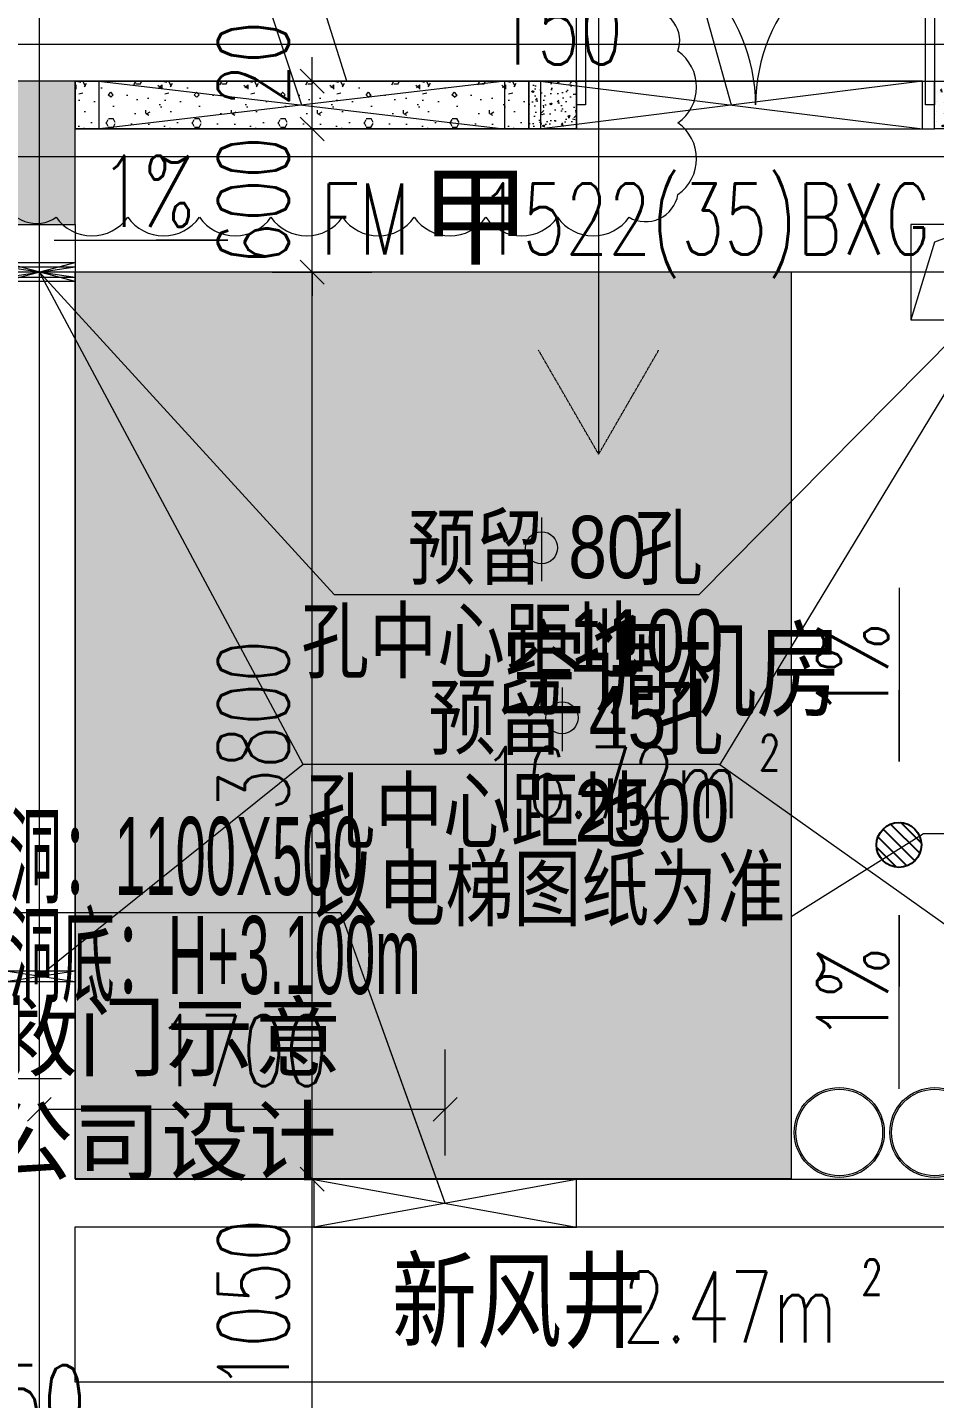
# Model space of a CAD drawing. Header units: millimetres. Extents: x 8533 to 398112, y -117646 to 105276.
# Drawn here: x 172696 to 176496, y 59436 to 65180 of the extents above; entities that cross this region are included whole.
import ezdxf

# ---------------------------------------------------------------- set-up
doc = ezdxf.new("R2010")
doc.units = ezdxf.units.MM
doc.linetypes.add('IMPORT-A-D0TE-BF$0$DOTE', pattern=[0])
doc.linetypes.add('IMPORT-A-PMDT-10F$0$DASH _2_', pattern=[3.5, 2.5, -1])
for name, color, linetype, lineweight in [('A-D0TE-BF$0$A-Axis-GRID', 1, 'IMPORT-A-D0TE-BF$0$DOTE', 13), ('A-KD-Elevator-Standard$0$A-Dims-IDEN', 13, 'Continuous', 13), ('A-KD-Elevator-Standard$0$A-floor-LIMIT', 3, 'Continuous', 13), ('A-KD-Elevator-Standard$0$PUB_TEXT', 7, 'Continuous', 13), ('A-PMDT-10F$0$0-现浇内墙构造柱-CABR', 31, 'Continuous', 13), ('A-PMDT-10F$0$0-现浇构造外墙-CABR', 31, 'Continuous', 13), ('A-PMDT-10F$0$0-预制内隔墙-CABR', 6, 'Continuous', 13), ('A-PMDT-10F$0$A-Dims-IDEN', 13, 'Continuous', 13), ('A-PMDT-10F$0$后幕墙', 3, 'Continuous', 13), ('A-wall-10F$0$20250401', 6, 'Continuous', 13), ('A-wall-10F$0$A-Dims', 140, 'Continuous', 13), ('A-wall-10F$0$A-Dims-IDEN', 13, 'Continuous', 13), ('A-wall-10F$0$A-wall-ARCH', 7, 'Continuous', 13), ('A-wall-10F$0$A-wall-COL', 30, 'Continuous', 13), ('A-wall-10F$0$DIM_SYMB', 3, 'Continuous', 13), ('A-wall-10F$0$DOOR_FIRE', 4, 'Continuous', 13), ('A-wall-10F$0$DOOR_FIRE_TEXT', 7, 'Continuous', 13), ('A-wall-10F$0$PUB_TEXT', 7, 'Continuous', 13), ('A-wall-10F$0$SPACE', 7, 'Continuous', 13), ('E-LD-10_18F$0$E-留洞提资', 1, 'Continuous', 13), ('H-TJ-10F$0$H-COM', 250, 'Continuous', 18), ('H-TJ-10F$0$H-SBJCBZ', 7, 'Continuous', 13), ('H-TJ-10F$0$H-TZ-JZLD', 211, 'Continuous', 13), ('H-TJ-10F$0$H-TZ-JZLDBZ', 4, 'Continuous', 13), ('H-TJ-10F$0$H-TZ-KTTG', 2, 'Continuous', 13), ('H-TJ-10F$0$H-基础', 8, 'Continuous', 13), ('P-XHS-10F$0$PTA-PS排水地漏', 10, 'Continuous', 25), ('wall-10_12F$0$S-hatch', 253, 'Continuous', 13), ('wall-10_12F$0$S-wall', 31, 'Continuous', 13), ('塔楼-ARC-10F-20250714_dwg', 8, 'Continuous', 13)]:
    doc.layers.add(name, color=color, linetype=linetype, lineweight=lineweight)
doc.styles.add('Arial_2', font='arial.ttf', dxfattribs={"width": 0.5, "height": 326.200771})
doc.styles.add('Arial_5', font='arial.ttf', dxfattribs={"width": 0.8, "height": 326.200771})
doc.styles.add('Arial_8', font='arial.ttf', dxfattribs={"width": 0.8, "height": 260.960617})
doc.styles.add('Simplex', font='simplex_.ttf', dxfattribs={"width": 0.705882, "height": 297.5})
doc.styles.add('Simplex_3', font='simplex_.ttf', dxfattribs={"height": 337.588652})
doc.styles.add('Simplex_5', font='simplex_.ttf', dxfattribs={"width": 0.705882, "height": 148.75})
doc.styles.add('Simplex_6', font='simplex_.ttf', dxfattribs={"height": 270.070922})

# ---------------------------------------------------------------- blocks, each defined once
blk = doc.blocks.new('塔楼-ARC-10F-20250714_dwg_A-D0TE-BF-2024562-10F_ARC_46_000_')
at = {"layer": 'A-D0TE-BF$0$A-Axis-GRID', "linetype": 'Continuous'}
for p, q in [((16450, 800), (16450, 12239.4)), ((16450, 200), (16450, 800)), ((16450, -5600), (16450, 200)), ((16599.5, 0), (13600, 0)), ((19599.5, 0), (16599.5, 0)), ((23400, 0), (19599.5, 0))]:
    blk.add_line(p, q, dxfattribs=at)
blk = doc.blocks.new('塔楼-ARC-10F-20250714_dwg__U161-2024579-10F_ARC_46_000_')
at = {"layer": 'H-TJ-10F$0$H-TZ-JZLD'}
blk.add_line((0, 550), (200, -550), dxfattribs=at)
at = {"layer": 'H-TJ-10F$0$H-TZ-JZLD', "flags": 128}
blk.add_lwpolyline([(0, -550), (200, -550), (200, 550), (0, 550), (0, -550), (200, 550)], dxfattribs=at)
blk = doc.blocks.new('塔楼-ARC-10F-20250714_dwg__U171-2024580-10F_ARC_46_000_')
at = {"layer": 'H-TJ-10F$0$H-TZ-JZLD'}
for p, q in [((0, 850), (199.6, -846.5)), ((0, -850), (199.6, 846.5)), ((199.6, 846.5), (200, 850)), ((200, -850), (200, 850)), ((0, -850), (199.6, -850)), ((199.6, -846.5), (200, -850))]:
    blk.add_line(p, q, dxfattribs=at)
at = {"layer": 'H-TJ-10F$0$H-TZ-JZLD', "flags": 128}
blk.add_lwpolyline([(199.6, 850), (0, 850), (0, -850)], dxfattribs=at)
blk = doc.blocks.new('塔楼-ARC-10F-20250714_dwg__U172-2024581-10F_ARC_46_000_')
at = {"layer": 'H-TJ-10F$0$H-TZ-JZLD'}
for p, q in [((0, 800), (181.2, -649.4)), ((18.8, -649.4), (200, 800)), ((0, -800), (18.8, -649.4)), ((0, -649.4), (0, -800)), ((181.2, -649.4), (199.6, -796.7)), ((0, -800), (199.6, -800)), ((199.6, -796.7), (200, -800))]:
    blk.add_line(p, q, dxfattribs=at)
at = {"layer": 'H-TJ-10F$0$H-TZ-JZLD', "flags": 128}
blk.add_lwpolyline([(200, -800), (200, 800), (0, 800), (0, -649.4)], dxfattribs=at)
blk = doc.blocks.new('塔楼-ARC-10F-20250714_dwg__U153-2024597-10F_ARC_46_000_')
at = {"layer": 'H-TJ-10F$0$H-TZ-KTTG'}
for radius in [188.5, 181.5, 181.5]:
    blk.add_circle((0, 0), radius, dxfattribs=at)
blk = doc.blocks.new('塔楼-ARC-10F-20250714_dwg_H-TJ-10F-2024599-10F_ARC_46_000_')
at = {"layer": 'H-TJ-10F$0$H-基础'}
h = blk.add_hatch(dxfattribs=at)
h.set_pattern_fill('FP_45', color=256, style=0, pattern_type=2)
h.set_pattern_definition([(335.404, (0, 0), (33.026, -179.8738), [19.05, -209.55]), (280.404, (0, 0), (174.8319, 84.7265), [15.24, -167.641]), (25.856, (2.75, -14.99), (207.859, -95.1451), [16.19, -178.09]), (331.589, (48.98, 13.5), (31.4767, -272.508), [28.575, -314.325]), (22.04, (51.6, -9.21), (301.5994, -163.1514), [24.285, -267.136]), (276.588, (48.98, 13.5), (301.597, -163.1544), [22.86, -251.46]), (306.404, (43.48, -14.37), (-58.3194, -173.3325), [19.05, -209.55]), (251.404, (43.48, -14.37), (193.9873, -10.6576), [15.24, -167.64]), (356.856, (38.62, -28.81), (135.6703, -183.9879), [16.19, -178.09]), (322.904, (0, 0), (82.33792, 19.48243), [0, -165.608, 0, -170.18, -168.275]), (322.904, (0, 0), (82.33792, 19.48243), [-335.788, 0, -168.275]), (292.904, (0, 0), (114.33075, -37.80872), [0, -97.028, 0, -161.798, -64.135]), (292.904, (0, 0), (114.33075, -37.80872), [-258.826, 0, -64.135]), (252.904, (-15.046, 54.61), (30.4929, -132.24139), [0, -63.5, 0, -198.12, -262.89]), (252.904, (-15.046, 54.61), (30.4929, -132.24139), [-261.62, 0, -262.89]), (242.904, (-21.79, 79.1), (63.85985, -136.0537), [0, -82.55, 0, -131.572, -186.69]), (242.904, (-21.79, 79.1), (63.85985, -136.0537), [-214.122, 0, -186.69])])
h.paths.add_polyline_path([(16599.5, -3798.6), (19599.5, -3798.6), (19599.5, 1.4), (16599.5, 1.4)], flags=0)
at = {"layer": 'H-TJ-10F$0$H-COM', "color": 55}
blk.add_line((19599.5, 1.4), (19599.5, -533.7), dxfattribs=at)
at = {"layer": 'H-TJ-10F$0$H-COM', "color": 55, "flags": 128}
blk.add_lwpolyline([(19599.5, -533.7), (19599.5, -3798.6), (16599.5, -3798.6), (16599.5, 1.4), (19599.5, 1.4)], dxfattribs=at)
at = {"layer": 'H-TJ-10F$0$H-SBJCBZ', "flags": 128}
blk.add_lwpolyline([(22739.8, -2353.2), (20153.6, -2353.2), (19599.5, -2700.1)], dxfattribs=at)
at = {"layer": 'H-TJ-10F$0$H-TZ-JZLDBZ'}
for p, q in [((17549.6, 699.6), (17516.2, 800)), ((16599.5, -2684.4), (16339.9, -2684.4)), ((17713.4, -2684.4), (16599.5, -2684.4)), ((18113.3, -3798.6), (17713.4, -2684.4)), ((18149.9, -3900.4), (18113.3, -3798.6))]:
    blk.add_line(p, q, dxfattribs=at)
at = {"layer": 'H-TJ-10F$0$H-TZ-JZLDBZ', "flags": 128}
for points in [[(17516.2, 800), (16959.5, 2477.9), (15297.7, 2477.9)], [(19349.6, 699.6), (18963.5, 2077.8), (17499.9, 2077.8)]]:
    blk.add_lwpolyline(points, dxfattribs=at)
at = {"rotation": 270}
for name, p in [('塔楼-ARC-10F-20250714_dwg__U171-2024580-10F_ARC_46_000_', (17549.6, 799.6)), ('塔楼-ARC-10F-20250714_dwg__U172-2024581-10F_ARC_46_000_', (19349.6, 799.6)), ('塔楼-ARC-10F-20250714_dwg__U161-2024579-10F_ARC_46_000_', (18149.9, -3800.4))]:
    blk.add_blockref(name, p, dxfattribs=at)
for p in [(19800.9, -3604.1), (20200.9, -3604.1)]:
    blk.add_blockref('塔楼-ARC-10F-20250714_dwg__U153-2024597-10F_ARC_46_000_', p)
at = {"layer": 'H-TJ-10F$0$H-TZ-JZLDBZ', "attachment_point": 1, "line_spacing_factor": 0.941778, "style": 'Arial_2'}
for s, insert, char_height, width in [('洞：1100X500', (16321.6, -2282.6), 326.2, 1838.574), ('洞底：H+3.100m', (16321.6, -2697.5), 326.201, 2145.003)]:
    blk.add_mtext(s, dxfattribs=dict(at, insert=insert, char_height=char_height, width=width))
blk = doc.blocks.new('塔楼-ARC-10F-20250714_dwg__U171-V71-10F_ARC_46_000_')
at = {"layer": 'H-TJ-10F$0$H-TZ-JZLD'}
for p, q in [((0, 850), (199.6, -846.5)), ((199.6, 846.5), (200, 850)), ((200, -850), (200, 850)), ((0, -850), (199.6, -850)), ((199.6, -846.5), (200, -850))]:
    blk.add_line(p, q, dxfattribs=at)
at = {"layer": 'H-TJ-10F$0$H-TZ-JZLD', "flags": 128}
blk.add_lwpolyline([(199.6, 850), (0, 850), (0, -850), (199.6, 846.5)], dxfattribs=at)
blk = doc.blocks.new('塔楼-ARC-10F-20250714_dwg__U172-V72-10F_ARC_46_000_')
at = {"layer": 'H-TJ-10F$0$H-TZ-JZLD'}
for p, q in [((0, 800), (181.2, -649.4)), ((18.8, -649.4), (200, 800)), ((181.2, -649.4), (199.6, -796.7)), ((0, -800), (199.6, -800)), ((199.6, -796.7), (200, -800))]:
    blk.add_line(p, q, dxfattribs=at)
at = {"layer": 'H-TJ-10F$0$H-TZ-JZLD', "flags": 128}
for points in [[(200, -800), (200, 800), (0, 800), (0, -649.4)], [(0, -649.4), (0, -800), (18.8, -649.4)]]:
    blk.add_lwpolyline(points, dxfattribs=at)
blk = doc.blocks.new('塔楼-ARC-10F-20250714_dwg_H-TJ-10F-V80-10F_ARC_46_000_')
at = {"layer": 'H-TJ-10F$0$H-COM', "color": 55, "flags": 128}
blk.add_lwpolyline([(19599.5, -533.7), (19599.5, -3798.6), (16599.5, -3798.6), (16599.5, 1.4), (19599.5, 1.4)], close=True, dxfattribs=at)
at = {"layer": 'H-TJ-10F$0$H-SBJCBZ', "flags": 128}
blk.add_lwpolyline([(22739.8, -2353.2), (20153.6, -2353.2), (19599.5, -2700.1)], dxfattribs=at)
at = {"layer": 'H-TJ-10F$0$H-TZ-JZLDBZ'}
blk.add_line((17549.6, 699.6), (17516.2, 800), dxfattribs=at)
at = {"layer": 'H-TJ-10F$0$H-TZ-JZLDBZ', "flags": 128}
for points in [[(17516.2, 800), (16959.5, 2477.9), (15297.7, 2477.9)], [(19349.6, 699.6), (18963.5, 2077.8), (17499.9, 2077.8)], [(18149.9, -3900.4), (17713.4, -2684.4), (16339.9, -2684.4)]]:
    blk.add_lwpolyline(points, dxfattribs=at)
at = {"rotation": 270}
for name, p in [('塔楼-ARC-10F-20250714_dwg__U171-V71-10F_ARC_46_000_', (17549.6, 799.6)), ('塔楼-ARC-10F-20250714_dwg__U172-V72-10F_ARC_46_000_', (19349.6, 799.6)), ('塔楼-ARC-10F-20250714_dwg__U161-2024579-10F_ARC_46_000_', (18149.9, -3800.4))]:
    blk.add_blockref(name, p, dxfattribs=at)
for p in [(19800.9, -3604.1), (20200.9, -3604.1)]:
    blk.add_blockref('塔楼-ARC-10F-20250714_dwg__U153-2024597-10F_ARC_46_000_', p)
at = {"layer": 'H-TJ-10F$0$H-TZ-JZLDBZ', "attachment_point": 1, "line_spacing_factor": 0.941778, "style": 'Arial_2'}
for s, insert, char_height, width in [('洞：1100X500', (16321.6, -2282.6), 326.2, 1838.574), ('洞底：H+3.100m', (16321.6, -2697.5), 326.201, 2145.003)]:
    blk.add_mtext(s, dxfattribs=dict(at, insert=insert, char_height=char_height, width=width))
blk = doc.blocks.new('塔楼-ARC-10F-20250714_dwg_wall-10_12F-2024600-10F_ARC_46_000_')
at = {"layer": 'wall-10_12F$0$S-hatch'}
blk.add_hatch(color=256, dxfattribs=at).paths.add_polyline_path([(13300, 200), (16600, 200), (16600, 800), (13300, 800), (13300, 400)], flags=0)
at = {"layer": 'wall-10_12F$0$S-wall'}
for p, q in [((16600, 600), (16600, 800)), ((16600, 200), (16600, 600)), ((13600, 200), (16600, 200))]:
    blk.add_line(p, q, dxfattribs=at)
at = {"layer": 'wall-10_12F$0$S-wall', "flags": 128}
blk.add_lwpolyline([(16600, 800), (13300, 800), (13300, 200)], dxfattribs=at)
blk = doc.blocks.new('塔楼-ARC-10F-20250714_dwg_E-LD-10_18F-2024604-10F_ARC_46_000_')
at = {"layer": 'E-LD-10_18F$0$E-留洞提资', "flags": 128}
blk.add_lwpolyline([(20400, 200), (20200, 125.5), (20100, -200), (20400, -200), (20400, 200), (20100, 200), (20100, -200)], dxfattribs=at)
blk = doc.blocks.new('塔楼-ARC-10F-20250714_dwg_P-XHS-10F$0$$TwtSys$00000141-2024618-10F_ARC_46_000_')
at = {"layer": 'P-XHS-10F$0$PTA-PS排水地漏', "flags": 128}
for points in [[(-10.1, 91.8), (-94.2, 7.7)], [(35.1, 87.2), (-87.2, -35.1)], [(66.5, 66.5), (-66.5, -66.5)], [(87.6, 32.9), (-32.4, -87.1)], [(92.3, -11.4), (11.4, -92.3)]]:
    blk.add_lwpolyline(points, close=True, dxfattribs=at)
at = {"layer": 'P-XHS-10F$0$PTA-PS排水地漏'}
blk.add_circle((0, 0), 94, dxfattribs=at)
blk.add_circle((0, 0), 94, dxfattribs=at)
blk = doc.blocks.new('塔楼-ARC-10F-20250714_dwg_P-XHS-10F-2024623-10F_ARC_46_000_')
at = {"rotation": 270}
blk.add_blockref('塔楼-ARC-10F-20250714_dwg_P-XHS-10F$0$$TwtSys$00000141-2024618-10F_ARC_46_000_', (20050.9, -2399.6), dxfattribs=at)
blk = doc.blocks.new('塔楼-ARC-10F-20250714_dwg_A-KD-Elevator-Standard-2024625-10F_ARC_46_000_')
at = {"layer": 'A-KD-Elevator-Standard$0$A-Dims-IDEN', "color": 7}
for p, q in [((18553.3, -1028.6), (18553.3, -1294.6)), ((18639.4, -1740.8), (18639.4, -2006.8))]:
    blk.add_line(p, q, dxfattribs=at)
at = {"layer": 'A-KD-Elevator-Standard$0$A-Dims-IDEN'}
blk.add_line((17555.6, -2062.8), (16450, -2950), dxfattribs=at)
at = {"layer": 'A-KD-Elevator-Standard$0$A-Dims-IDEN', "flags": 128}
blk.add_lwpolyline([(19300.4, -2062.8), (17555.6, -2062.8), (16450, 0), (17684.4, -1350.6), (19214.3, -1350.6), (20550, 0), (19300.4, -2062.8), (20550, -2950)], dxfattribs=at)
at = {"layer": 'A-KD-Elevator-Standard$0$A-Dims-IDEN', "color": 7}
for centre in [(18553.3, -1154.6), (18639.4, -1866.8)]:
    blk.add_circle(centre, 67.2, dxfattribs=at)
at = {"layer": 'A-KD-Elevator-Standard$0$A-floor-LIMIT'}
for p, q in [((16600, -40), (16300, 40)), ((16600, -22.5), (16300, 22.5)), ((16600, -2972.5), (16300, -2927.5))]:
    blk.add_line(p, q, dxfattribs=at)
at = {"layer": 'A-KD-Elevator-Standard$0$A-floor-LIMIT', "flags": 128}
for points in [[(16300, -40), (16300, 40), (16600, 40), (16600, -40), (16300, -40), (16600, 40)], [(16300, -22.5), (16300, 22.5), (16600, 22.5), (16600, -22.5), (16300, -22.5), (16600, 22.5)], [(16300, -2972.5), (16300, -2927.5), (16600, -2927.5), (16600, -2972.5), (16300, -2972.5), (16600, -2927.5)]]:
    blk.add_lwpolyline(points, dxfattribs=at)
at = {"layer": 'A-KD-Elevator-Standard$0$A-Dims-IDEN', "color": 7, "attachment_point": 1, "line_spacing_factor": 0.941778, "style": 'Arial_8'}
for s, insert, char_height, width in [('预留', (17993.3, -1021.2), 260.96, 777.763), ('80', (18665.3, -1021.2), 260.96, 388.882), ('\\fArial|b0|i0|c134|p34|;\\W.8;孔', (18943.3, -1021.2), 260.961, 388.882), ('孔中心距地', (17546.8, -1413.2), 260.96, 1944.408), ('1100', (18666.8, -1413.2), 260.96, 777.763), ('预留', (18079.4, -1733.4), 260.96, 777.763), ('\\fArial|b0|i0|c134|p34|;\\W.8;孔', (19029.4, -1733.4), 260.961, 388.882), ('45', (18751.4, -1733.4), 260.96, 388.882), ('孔中心距地', (17571.2, -2125.4), 260.96, 1944.408), ('2500', (18691.2, -2125.4), 260.96, 777.763)]:
    blk.add_mtext(s, dxfattribs=dict(at, insert=insert, char_height=char_height, width=width))
at = {"layer": 'A-KD-Elevator-Standard$0$PUB_TEXT', "insert": (17581.6, -2450.8), "char_height": 260.96, "width": 2722.171, "attachment_point": 1, "line_spacing_factor": 0.941778, "style": 'Arial_8'}
blk.add_mtext('以电梯图纸为准', dxfattribs=at)
blk = doc.blocks.new('塔楼-ARC-10F-20250714_dwg_A-KD-Elevator-Standard-10_18F-2024626-10F_ARC_46_000_')
blk.add_blockref('塔楼-ARC-10F-20250714_dwg_A-KD-Elevator-Standard-2024625-10F_ARC_46_000_', (0, 0))
blk = doc.blocks.new('塔楼-ARC-10F-20250714_dwg_A-wall-10F$0$$DorLib2D$00000002-2024800-10F_ARC_46_000_')
at = {"layer": 'A-wall-10F$0$DOOR_FIRE'}
for p, q in [((18700.1, 800), (18700.1, 1431.2)), ((20200.1, 1431.2), (20200.1, 800)), ((18700.1, 700), (18700.1, 800)), ((20200.1, 800), (20200.1, 700))]:
    blk.add_line(p, q, dxfattribs=at)
at = {"layer": 'A-wall-10F$0$DOOR_FIRE', "flags": 128}
for points in [[(18700.1, 1431.2), (18737.6, 1431.2), (18737.6, 700), (18700.1, 700)], [(20199.9, 700), (20162.6, 700), (20162.6, 1431.2), (20200.1, 1431.2)]]:
    blk.add_lwpolyline(points, dxfattribs=at)
at = {"layer": 'A-wall-10F$0$DOOR_FIRE'}
for centre, radius, start, end in [((18718.9, 700), 731.3, 0, 88.53072), ((20181.4, 700), 731.2, 91.46928, 180)]:
    blk.add_arc(centre, radius, start, end, dxfattribs=at)
blk = doc.blocks.new('塔楼-ARC-10F-20250714_dwg_A-wall-10F$0$_ArchTick-2024809-10F_ARC_46_000_')
at = {"layer": 'A-wall-10F$0$A-Dims'}
blk.add_line((-0.5, -0.5), (0.5, 0.5), dxfattribs=at)
blk = doc.blocks.new('塔楼-ARC-10F-20250714_dwg_A-wall-10F$0$_ArchTick-V100-10F_ARC_46_000_')
at = {"layer": 'A-wall-10F$0$A-Dims'}
for p, q in [((-0.004, -0.004), (0.5, 0.5)), ((-0.5, -0.5), (-0.004, -0.004))]:
    blk.add_line(p, q, dxfattribs=at)
blk = doc.blocks.new('塔楼-ARC-10F-20250714_dwg_A-wall-10F$0$_ArchTick-V101-10F_ARC_46_000_')
at = {"layer": 'A-wall-10F$0$A-Dims'}
for p, q in [((-0.5, -0.5), (0.004, 0.004)), ((0.004, 0.004), (0.5, 0.5))]:
    blk.add_line(p, q, dxfattribs=at)
blk = doc.blocks.new('塔楼-ARC-10F-20250714_dwg_A-wall-10F$0$_ArchTick-V98-10F_ARC_46_000_')
at = {"layer": 'A-wall-10F$0$A-Dims'}
for p, q in [((-0.5, -0.5), (0, 0)), ((0, 0), (0.5, 0.5))]:
    blk.add_line(p, q, dxfattribs=at)
blk = doc.blocks.new('塔楼-ARC-10F-20250714_dwg_A-wall-10F-2024810-10F_ARC_46_000_')
at = {"layer": 'A-wall-10F$0$20250401'}
for centre, radius, start, end in [((19001.2, 968.7), 131.3, 340.52465, 90.52465), ((19019.9, 775), 183.1, 305, 55), ((19019.9, 475), 183.1, 305, 55), ((16438.1, 346.6), 143, 195.11674, 305.11674), ((18989.3, 348.9), 137.8, 239.98285, 349.98285), ((16670.3, 334.6), 183.1, 215, 325), ((16970.3, 334.6), 183.1, 215, 325), ((17270.3, 334.6), 183.1, 215, 325), ((17570.3, 334.6), 183.1, 215, 325), ((17870.3, 334.6), 183.1, 215, 325), ((18170.3, 334.6), 183.1, 215, 325), ((18470.3, 334.6), 183.1, 215, 325), ((18770.3, 334.6), 183.1, 215, 325)]:
    blk.add_arc(centre, radius, start, end, dxfattribs=at)
at = {"layer": 'A-wall-10F$0$A-Dims'}
for p, q in [((17592.8, 800), (17592.8, 900)), ((17424.7, 800), (17842.8, 800)), ((17592.8, 600), (17592.8, 800)), ((17592.8, 600), (17592.8, 699.6)), ((17592.8, 0), (17592.8, 599.6)), ((17592.8, 499.6), (17592.8, 599.6)), ((16450, -3700.4), (16450, -3257)), ((18149.9, -3700.4), (18149.9, -3257)), ((16450, -3507), (18149.9, -3507))]:
    blk.add_line(p, q, dxfattribs=at)
at = {"layer": 'A-wall-10F$0$A-Dims', "flags": 128}
for points in [[(17842.8, 599.6), (17424.7, 599.6)], [(17842.8, 0), (17424.7, 0)], [(17842.8, -3800), (17424.7, -3800)]]:
    blk.add_lwpolyline(points, close=True, dxfattribs=at)
blk.add_lwpolyline([(17592.8, -5750), (17592.8, -4850), (17592.8, -3800), (17592.8, 0), (17592.8, -100)], dxfattribs=at)
at = {"layer": 'A-wall-10F$0$A-Dims-IDEN', "flags": 128}
blk.add_lwpolyline([(17737.5, 800), (17018.8, 3081.1), (13592, 3081.1)], dxfattribs=at)
at = {"layer": 'A-wall-10F$0$A-wall-ARCH', "flags": 128}
for points in [[(16600, 600), (18700.1, 600), (18700.1, 800), (16600, 800)], [(20400, -4000), (20400, -4650), (16600, -4650), (16600, -4000)]]:
    blk.add_lwpolyline(points, close=True, dxfattribs=at)
blk.add_lwpolyline([(16600, 200), (16600, -3800), (20400, -3800), (20400, -2700), (20400, 200)], dxfattribs=at)
at = {"layer": 'A-wall-10F$0$A-wall-COL'}
blk.add_line((16600, 600), (16600, 800), dxfattribs=at)
at = {"layer": 'A-wall-10F$0$A-wall-COL', "flags": 128}
for points in [[(16600, 800), (13450, 800), (13300, 800), (13300, 200)], [(16600, -5900), (16600, -5600), (16450, -5600), (13600, -5600), (13600, 200), (16600, 200), (16600, 600)]]:
    blk.add_lwpolyline(points, dxfattribs=at)
at = {"layer": 'A-wall-10F$0$DIM_SYMB', "flags": 128}
for points in [[(16512, 134.3), (17239.6, 134.3), (16939.6, 134.3)], [(20051.9, -1323), (20051.9, -2050.6), (20051.9, -1750.6)], [(20051.9, -3420.9), (20051.9, -2693.3), (20051.9, -2993.3)]]:
    blk.add_lwpolyline(points, dxfattribs=at)
at = {"layer": 'A-wall-10F$0$DOOR_FIRE'}
for p, q in [((18700.1, 800), (20199.9, 800)), ((18700.1, 600), (20199.9, 600))]:
    blk.add_line(p, q, dxfattribs=at)
blk.add_blockref('塔楼-ARC-10F-20250714_dwg_A-wall-10F$0$$DorLib2D$00000002-2024800-10F_ARC_46_000_', (0, 0))
at = {"xscale": 100, "yscale": 100, "zscale": 100}
for name, p, rotation in [('塔楼-ARC-10F-20250714_dwg_A-wall-10F$0$_ArchTick-V98-10F_ARC_46_000_', (17592.8, 800), 270), ('塔楼-ARC-10F-20250714_dwg_A-wall-10F$0$_ArchTick-V100-10F_ARC_46_000_', (17592.8, 599.6), 270), ('塔楼-ARC-10F-20250714_dwg_A-wall-10F$0$_ArchTick-V101-10F_ARC_46_000_', (17592.8, 599.6), 90), ('塔楼-ARC-10F-20250714_dwg_A-wall-10F$0$_ArchTick-2024809-10F_ARC_46_000_', (17592.8, 0), 90), ('塔楼-ARC-10F-20250714_dwg_A-wall-10F$0$_ArchTick-2024809-10F_ARC_46_000_', (17592.8, 0), 90), ('塔楼-ARC-10F-20250714_dwg_A-wall-10F$0$_ArchTick-2024809-10F_ARC_46_000_', (16450, -3507), 180), ('塔楼-ARC-10F-20250714_dwg_A-wall-10F$0$_ArchTick-2024809-10F_ARC_46_000_', (17592.8, -3800), 90), ('塔楼-ARC-10F-20250714_dwg_A-wall-10F$0$_ArchTick-2024809-10F_ARC_46_000_', (17592.8, -3800), 270)]:
    blk.add_blockref(name, p, dxfattribs=dict(at, rotation=rotation))
blk.add_blockref('塔楼-ARC-10F-20250714_dwg_A-wall-10F$0$_ArchTick-2024809-10F_ARC_46_000_', (18149.9, -3507), dxfattribs=at)
at = {"layer": 'A-wall-10F$0$A-Dims', "color": 7, "char_height": 297.5, "attachment_point": 2, "rotation": 90, "line_spacing_factor": 1.125731, "style": 'Simplex'}
for s, insert, width in [('200', (17197.9, 962.3), 688.422), ('600', (17197.9, 299.8), 688.422), ('3800', (17197.9, -1900), 917.896), ('1050', (17197.9, -4325), 871.284)]:
    blk.add_mtext(s, dxfattribs=dict(at, insert=insert, width=width))
at = {"layer": 'A-wall-10F$0$A-Dims', "color": 7, "char_height": 297.5, "attachment_point": 2, "line_spacing_factor": 1.125731, "style": 'Simplex'}
for s, insert, width in [('150', (18624.8, 1167.5), 641.81), ('1700', (17299.9, -3112.1), 871.284), ('150', (16375, -4579.3), 641.81)]:
    blk.add_mtext(s, dxfattribs=dict(at, insert=insert, width=width))
at = {"layer": 'A-wall-10F$0$DIM_SYMB', "color": 7, "insert": (16705.8, 487.6), "char_height": 297.5, "width": 437.435, "attachment_point": 1, "line_spacing_factor": 1.125731, "style": 'Simplex'}
blk.add_mtext('1%', dxfattribs=at)
at = {"layer": 'A-wall-10F$0$DIM_SYMB', "color": 7, "char_height": 297.5, "width": 437.435, "attachment_point": 1, "rotation": 90, "line_spacing_factor": 1.125731, "style": 'Simplex'}
for insert in [(19708.1, -1862.6), (19708.1, -3221.3)]:
    blk.add_mtext('1%', dxfattribs=dict(at, insert=insert))
at = {"layer": 'A-wall-10F$0$DOOR_FIRE_TEXT', "attachment_point": 1, "line_spacing_factor": 1.125731}
for s, insert, char_height, width, style in [('\\fSimplex|b0|i0|c134|p2|;甲', (18047, 404.9), 337.589, 545.242, 'Simplex_3'), ('1522(35)BXG', (18292.7, 371.5), 297.5, 2409.477, 'Simplex'), ('FM', (17627, 371.5), 297.5, 484.047, 'Simplex')]:
    blk.add_mtext(s, dxfattribs=dict(at, insert=insert, char_height=char_height, width=width, style=style))
at = {"layer": 'A-wall-10F$0$PUB_TEXT', "char_height": 326.2, "attachment_point": 1, "line_spacing_factor": 0.941778, "style": 'Arial_5'}
for s, insert, width in [('空调机房', (18385.5, -1501.8), 1944.239), ('新风井', (17926.3, -4144.6), 1458.179)]:
    blk.add_mtext(s, dxfattribs=dict(at, insert=insert, width=width))
at = {"layer": 'A-wall-10F$0$SPACE', "attachment_point": 1, "line_spacing_factor": 1.125731}
for s, insert, char_height, width, style in [('\\fSimplex|b0|i0|c134|p2|;\\W.70588;2', (19463.9, -1938.5), 148.75, 114.743, 'Simplex_5'), ('16.72m', (18303.9, -1989.3), 297.5, 1330.232, 'Simplex'), ('2.47m', (18892.5, -4186.3), 297.5, 1147.37, 'Simplex'), ('\\fSimplex|b0|i0|c134|p2|;\\W.70588;2', (19892.5, -4135.5), 148.75, 114.743, 'Simplex_5')]:
    blk.add_mtext(s, dxfattribs=dict(at, insert=insert, char_height=char_height, width=width, style=style))
blk = doc.blocks.new('塔楼-ARC-10F-20250714_dwg_A-PMDT-10F$0$scsccacccasc-2024811-10F_ARC_46_000_')
at = {"layer": 'A-PMDT-10F$0$0-现浇内墙构造柱-CABR'}
h = blk.add_hatch(dxfattribs=at)
h.set_pattern_fill('FP_71', color=8, style=0, pattern_type=2)
h.set_pattern_definition([(50, (-1212510.155, -95523.95), (91.0919515, -7.9692214), [9.525, -104.775]), (355, (-1212510.155, -95523.95), (-17.6212137, 95.528304), [7.62, -83.82]), (100.451, (-1212502.56, -95524.61), (73.47116, 87.5588356), [8.095, -89.045]), (46.184, (-1212510.16, -95498.55), (135.5397932, -21.0212763), [14.288, -157.163]), (96.636, (-1212498.86, -95500.3), (118.7016924, 123.714161), [12.142, -133.567]), (351.184, (-1212510.16, -95498.55), (118.701732, 123.7121415), [11.43, -125.73]), (21, (-1212497.455, -95504.9), (75.807619, -51.133226), [9.525, -104.775]), (326, (-1212497.455, -95504.9), (30.90118, 92.0938712), [7.62, -83.82]), (71.451, (-1212491.14, -95509.16), (106.7086904, 40.961158), [8.095, -89.045]), (37.5, (-1212510.155, -95523.948), (1.5441614, 42.2775379), [0, -82.804, 0, -85.09, -84.137]), (37.5, (-1212510.155, -95523.948), (1.5441614, 42.2775379), [-167.894, 0, -84.137]), (7.5, (-1212510.155, -95523.95), (33.40971906, 50.0903735), [0, -48.514, 0, -80.899, -32.068]), (7.5, (-1212510.155, -95523.95), (33.40971906, 50.0903735), [-129.413, 0, -32.068]), (327.5, (-1212538.476, -95523.948), (67.7955125, -2.86403464), [0, -31.75, 0, -99.06, -131.445]), (327.5, (-1212538.476, -95523.948), (67.7955125, -2.86403464), [-130.81, 0, -131.445]), (317.5, (-1212551.176, -95523.95), (74.0641054, 12.713012), [0, -41.275, 0, -65.786, -93.345]), (317.5, (-1212551.176, -95523.95), (74.0641054, 12.713012), [-107.061, 0, -93.345])])
h.paths.add_polyline_path([(1443649.9, 189034.9), (1443649.9, 189234.9), (1443449.9, 189234.9), (1443449.9, 189034.9)], flags=0)
h = blk.add_hatch(dxfattribs=at)
h.set_pattern_fill('FP_70', color=8, style=0, pattern_type=2)
h.set_pattern_definition([(50, (-1212510.41, -95523.95), (91.0919515, -7.9692214), [9.525, -104.775]), (355, (-1212510.41, -95523.95), (-17.6212137, 95.528304), [7.62, -83.82]), (100.451, (-1212502.82, -95524.61), (73.47116, 87.5588356), [8.095, -89.045]), (46.184, (-1212510.41, -95498.55), (135.5397932, -21.0212763), [14.288, -157.163]), (96.636, (-1212499.11, -95500.3), (118.7016924, 123.714161), [12.142, -133.567]), (351.184, (-1212510.41, -95498.55), (118.701732, 123.7121415), [11.43, -125.73]), (21, (-1212497.71, -95504.9), (75.807619, -51.133226), [9.525, -104.775]), (326, (-1212497.71, -95504.9), (30.90118, 92.0938712), [7.62, -83.82]), (71.451, (-1212491.39, -95509.16), (106.7086904, 40.961158), [8.095, -89.045]), (37.5, (-1212510.41, -95523.948), (1.5441614, 42.2775379), [0, -82.804, 0, -85.09, -84.137]), (37.5, (-1212510.41, -95523.948), (1.5441614, 42.2775379), [-167.894, 0, -84.137]), (7.5, (-1212510.41, -95523.95), (33.40971906, 50.0903735), [0, -48.514, 0, -80.899, -32.068]), (7.5, (-1212510.41, -95523.95), (33.40971906, 50.0903735), [-129.413, 0, -32.068]), (327.5, (-1212538.73, -95523.948), (67.7955125, -2.86403464), [0, -31.75, 0, -99.06, -131.445]), (327.5, (-1212538.73, -95523.948), (67.7955125, -2.86403464), [-130.81, 0, -131.445]), (317.5, (-1212551.43, -95523.95), (74.0641054, 12.713012), [0, -41.275, 0, -65.786, -93.345]), (317.5, (-1212551.43, -95523.95), (74.0641054, 12.713012), [-107.061, 0, -93.345])])
h.paths.add_polyline_path([(1445349.7, 189034.9), (1445349.7, 189234.9), (1445149.7, 189234.9), (1445149.7, 189034.9)], flags=0)
at = {"layer": 'A-PMDT-10F$0$0-预制内隔墙-CABR'}
h = blk.add_hatch(dxfattribs=at)
h.set_pattern_fill('FP_65', color=8, style=0, pattern_type=2)
h.set_pattern_definition([(0, (-1213354.08, -95633.75), (180, 360), [0, -360]), (0, (-1213564.7, -95682.35), (180, 360), [0, -360]), (0, (-1213447.7, -95685.95), (180, 360), [0, -360]), (0, (-1213319.9, -95579.75), (180, 360), [0, -360]), (0, (-1213469.28, -95703.95), (180, 360), [0, -360]), (0, (-1213283.9, -95352.95), (180, 360), [0, -360]), (0, (-1213393.7, -95381.75), (180, 360), [0, -360]), (0, (-1213336.08, -95426.75), (180, 360), [0, -360]), (0, (-1213629.5, -95433.95), (180, 360), [0, -360]), (0, (-1213453.08, -95450.15), (180, 360), [0, -360]), (0, (-1213521.5, -95541.95), (180, 360), [0, -360]), (0, (-1213517.9, -95676.95), (180, 360), [0, -360]), (0, (-1213382.9, -95691.35), (180, 360), [0, -360]), (0, (-1213283.9, -95532.95), (180, 360), [0, -360]), (0, (-1213620.5, -95588.75), (180, 360), [0, -360]), (0, (-1213589.9, -95527.55), (180, 360), [0, -360]), (0, (-1213449.5, -95552.75), (180, 360), [0, -360]), (0, (-1213499.9, -95604.95), (180, 360), [0, -360]), (0, (-1213528.7, -95486.15), (180, 360), [0, -360]), (0, (-1213483.7, -95351.15), (180, 360), [0, -360]), (0, (-1213606.08, -95664.35), (180, 360), [0, -360]), (0, (-1213408.08, -95424.95), (180, 360), [0, -360]), (0, (-1213575.5, -95419.55), (180, 360), [0, -360]), (0, (-1213604.28, -95372.75), (180, 360), [0, -360]), (130.601, (-1213305.996, -95465.663), (-899.99401095, 1080.00451829), [15.805, -6622.267]), (18.435, (-1213331.71, -95458.805), (899.9997119, 360.0008173), [16.263, -2260.577]), (90, (-1213331.71, -95474.23), (180, 360), [15.429, -704.571]), (161.565, (-1213316.28, -95479.377), (-899.9997119, 360.0008173), [16.263, -2260.577]), (53.13, (-1213316.28, -95479.38), (180.0006431, 359.9996784), [17.143, -1782.857]), (135, (-1213302.57, -95662.8), (-180.000395, 360.000083), [14.546, -1003.688]), (45, (-1213323.14, -95662.8), (180.000395, 360.000083), [14.546, -1003.688]), (135, (-1213312.85, -95673.09), (-180.000395, 360.000083), [14.546, -1003.688]), (45, (-1213312.85, -95673.09), (180.000395, 360.000083), [14.546, -1003.688]), (116.565, (-1213475.7, -95421.1), (0.000643, 720.000472), [19.166, -383.326]), (180, (-1213484.28, -95403.95), (-180, 360), [20.571, -339.429]), (63.435, (-1213513.43, -95421.1), (-0.000643, 720.000472), [19.166, -383.326]), (116.565, (-1213504.85, -95438.23), (0.000643, 720.000472), [19.166, -383.326]), (0, (-1213504.85, -95438.23), (180, 360), [20.571, -339.429]), (63.435, (-1213484.28, -95438.23), (-0.000643, 720.000472), [19.166, -383.326]), (107.103, (-1213340.282, -95542.805), (-540.00850919, 1799.9978929), [23.317, -9769.742]), (143.973, (-1213347.14, -95520.52), (-3420.01619141, 2519.97788292), [23.317, -4873.212]), (180, (-1213366, -95506.8), (-180, 360), [22.286, -337.714]), (36.027, (-1213407.14, -95520.52), (3420.01619141, 2519.97788292), [23.317, -4873.212]), (71.565, (-1213413.996, -95541.09), (540.0016279, 1799.9995846), [21.684, -2255.156]), (107.103, (-1213407.139, -95563.377), (-540.00850919, 1799.9978929), [23.317, -9769.742]), (143.973, (-1213388.282, -95577.09), (-3420.01619141, 2519.97788292), [23.317, -4873.212]), (0, (-1213388.28, -95577.1), (180, 360), [22.286, -337.714]), (36.027, (-1213365.996, -95577.09), (3420.01619141, 2519.97788292), [23.317, -4873.212]), (71.565, (-1213347.14, -95563.377), (540.0016279, 1799.9995846), [21.684, -2255.156]), (150.255, (-1213336.853, -95374.805), (-539.9992313, 360.0005247), [13.821, -2888.592]), (90, (-1213348.85, -95381.66), (180, 360), [13.714, -706.286]), (29.745, (-1213348.853, -95381.663), (539.9987352, 360.00139294), [13.821, -2888.592]), (116.565, (-1213420.85, -95630.23), (0.000643, 720.000472), [19.166, -383.326]), (168.69, (-1213429.425, -95613.09), (-1620.00004404, 360.0021005), [17.482, -3653.811]), (41.186, (-1213460.282, -95621.663), (4499.99453081, 3960.00564996), [18.223, -7635.481]), (90, (-1213460.28, -95638.8), (180, 360), [17.143, -702.857]), (138.814, (-1213446.568, -95650.805), (-4499.99453081, 3960.00564996), [18.223, -7635.481]), (16.699, (-1213446.568, -95650.805), (5940.00732194, 1799.97470682), [17.898, -7499.122]), (60.945, (-1213429.425, -95645.663), (180.0024462, 359.99838221), [17.65, -7395.204]), (109.983, (-1213571.71, -95479.377), (-899.99566353, 2520.00135072), [20.065, -8407.319]), (155.556, (-1213578.568, -95460.52), (-2339.99934806, 1080.002041164), [20.714, -8679.079]), (24.444, (-1213616.282, -95460.52), (2339.99934806, 1080.002041164), [20.714, -8679.079]), (70.017, (-1213623.139, -95479.377), (899.99566353, 2520.00135072), [20.065, -8407.318]), (109.983, (-1213616.282, -95498.234), (-899.99566353, 2520.00135072), [20.065, -8407.319]), (160.017, (-1213597.425, -95505.09), (-900.0010179, 359.9985858), [20.065, -4193.626]), (19.983, (-1213597.425, -95505.09), (900.0010179, 359.9985858), [20.065, -4193.626]), (70.017, (-1213578.568, -95498.234), (899.99566353, 2520.00135072), [20.065, -8407.318]), (122.005, (-1213437.996, -95511.948), (-179.99742223, 360.0010759), [16.173, -3380.06]), (18.435, (-1213461.996, -95503.377), (899.9997119, 360.0008173), [16.263, -2260.577]), (90, (-1213462, -95518.8), (180, 360), [15.429, -704.571]), (161.565, (-1213446.57, -95523.95), (-899.9997119, 360.0008173), [16.263, -2260.577]), (54.462, (-1213446.568, -95523.948), (1260.00956021, 1799.99285837), [14.747, -6178.927]), (116.565, (-1213542.57, -95599.38), (0.000643, 720.000472), [19.166, -383.326]), (180, (-1213551.14, -95582.23), (-180, 360), [18.857, -341.143]), (59.036, (-1213580.282, -95599.377), (180.00147126, 359.99963263), [19.992, -4178.293]), (120.964, (-1213569.996, -95616.52), (-180.00147126, 359.99963263), [19.992, -4178.293]), (0, (-1213570, -95616.52), (180, 360), [18.857, -341.143]), (63.435, (-1213551.14, -95616.52), (-0.000643, 720.000472), [19.166, -383.326])])
h.paths.add_polyline_path([(1443449.9, 189034.9), (1443449.9, 189234.9), (1441549.8, 189234.9), (1441549.8, 189034.9)], flags=0)
at = {"layer": 'A-PMDT-10F$0$0-现浇构造外墙-CABR', "color": 8, "flags": 128}
for points in [[(1443449.9, 189234.9), (1443649.9, 189234.9), (1443649.9, 189034.9), (1443449.9, 189034.9)], [(1445149.7, 189234.9), (1445349.7, 189234.9), (1445349.7, 189034.9), (1445149.7, 189034.9)]]:
    blk.add_lwpolyline(points, close=True, dxfattribs=at)
at = {"layer": 'A-PMDT-10F$0$0-预制内隔墙-CABR', "color": 8, "flags": 128}
blk.add_lwpolyline([(1441549.8, 189234.9), (1443449.9, 189234.9), (1443449.9, 189034.9), (1441549.8, 189034.9)], close=True, dxfattribs=at)
blk = doc.blocks.new('塔楼-ARC-10F-20250714_dwg_A-PMDT-10F-2024812-10F_ARC_46_000_')
at = {"layer": 'A-PMDT-10F$0$A-Dims-IDEN', "flags": 128}
blk.add_lwpolyline([(16542.5, -3379), (15177.4, -3379), (14747.1, -3137.5), (15177.4, -3379), (14715.3, -2262.5), (15177.4, -3379)], dxfattribs=at)
at = {"layer": 'A-PMDT-10F$0$后幕墙', "linetype": 'IMPORT-A-PMDT-10F$0$DASH _2_'}
blk.add_line((20400, 483.2), (16600, 483.2), dxfattribs=at)
at = {"layer": 'A-PMDT-10F$0$后幕墙', "color": 215, "linetype": 'IMPORT-A-PMDT-10F$0$DASH _2_'}
for p, q in [((18792.7, 1.4), (18792.7, -763)), ((18792.7, -763), (18540.7, -326.6)), ((18792.7, -763), (19044.6, -326.6))]:
    blk.add_line(p, q, dxfattribs=at)
at = {"layer": 'A-PMDT-10F$0$后幕墙', "color": 215, "linetype": 'IMPORT-A-PMDT-10F$0$DASH _2_', "flags": 128}
blk.add_lwpolyline([(29711.2, 11952.7), (29711.2, 2981.7), (18792.7, 2981.7), (18792.7, 1.4)], dxfattribs=at)
at = {"layer": 'A-PMDT-10F$0$后幕墙', "linetype": 'IMPORT-A-PMDT-10F$0$DASH _2_', "flags": 128}
for points in [[(16293.6, 955.4), (20656, 955.4), (20656, 800)], [(16600, 483.2), (16293.6, 483.2), (16293.6, 800)]]:
    blk.add_lwpolyline(points, dxfattribs=at)
for name, p in [('塔楼-ARC-10F-20250714_dwg_A-wall-10F-2024810-10F_ARC_46_000_', (0, 0)), ('塔楼-ARC-10F-20250714_dwg_A-D0TE-BF-2024562-10F_ARC_46_000_', (0, 0)), ('塔楼-ARC-10F-20250714_dwg_P-XHS-10F-2024623-10F_ARC_46_000_', (0, 0)), ('塔楼-ARC-10F-20250714_dwg_H-TJ-10F-2024599-10F_ARC_46_000_', (0, 0)), ('塔楼-ARC-10F-20250714_dwg_H-TJ-10F-V80-10F_ARC_46_000_', (0, 0)), ('塔楼-ARC-10F-20250714_dwg_A-PMDT-10F$0$scsccacccasc-2024811-10F_ARC_46_000_', (-1424949.8, -188434.9)), ('塔楼-ARC-10F-20250714_dwg_wall-10_12F-2024600-10F_ARC_46_000_', (0, 0)), ('塔楼-ARC-10F-20250714_dwg_A-KD-Elevator-Standard-10_18F-2024626-10F_ARC_46_000_', (0, 0)), ('塔楼-ARC-10F-20250714_dwg_E-LD-10_18F-2024604-10F_ARC_46_000_', (0, 0))]:
    blk.add_blockref(name, p)
at = {"layer": 'A-PMDT-10F$0$A-Dims-IDEN', "color": 7, "char_height": 270.07, "width": 3053.154, "attachment_point": 1, "line_spacing_factor": 1.125731, "style": 'Simplex_6'}
for s, insert in [('电梯互救门示意', (15138.9, -3069.6)), ('详电梯公司设计', (15118.1, -3505.5))]:
    blk.add_mtext(s, dxfattribs=dict(at, insert=insert))
blk = doc.blocks.new('塔楼-ARC-10F-20250714_dwg-2024558-10F_ARC_46_000_')
blk.add_blockref('塔楼-ARC-10F-20250714_dwg_A-PMDT-10F-2024812-10F_ARC_46_000_', (1173208, 610815.5))

msp = doc.modelspace()

# ---------------------------------------------------------------- block references
at = {"layer": '塔楼-ARC-10F-20250714_dwg', "color": 7}
msp.add_blockref('塔楼-ARC-10F-20250714_dwg-2024558-10F_ARC_46_000_', (-1016911.6, -546660.4), dxfattribs=at)

doc.saveas('drawing.dxf')
